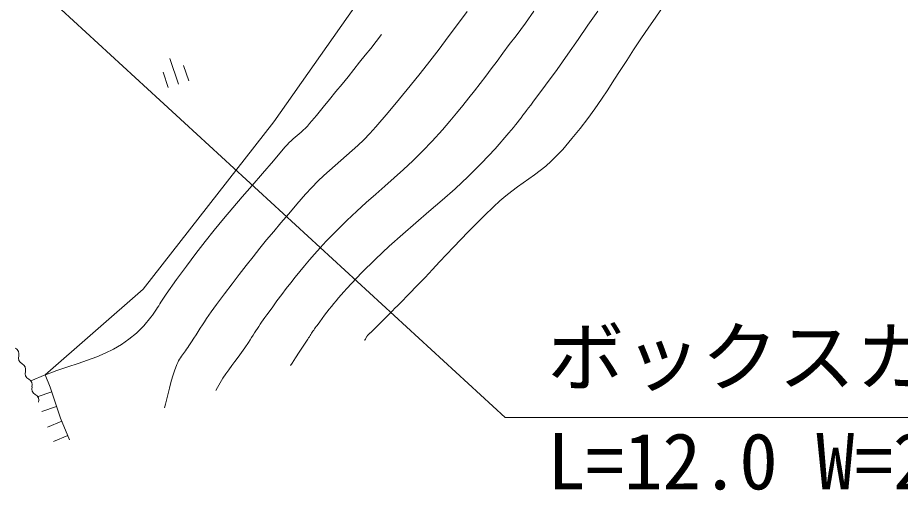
# Model space of a CAD drawing. Units: millimetres, scale not verified. Extents: x 40000 to 680000, y 20000 to 380000.
# Drawn here: x 524344 to 553010, y 262249 to 277584 of the extents above; entities that cross this region are included whole.
import ezdxf
from ezdxf.enums import TextEntityAlignment as Align

# ---------------------------------------------------------------- set-up
doc = ezdxf.new("R2010")
doc.units = ezdxf.units.MM
doc.header["$LTSCALE"] = 1000
doc.layers.add('S-BGD-RSTR', color=7, linetype='Continuous', lineweight=13)
doc.layers.add('S-STR-HTXT', color=7, linetype='Continuous', lineweight=13)
doc.styles.add('ＭＳ ゴシック', font='')
doc.styles.get('ＭＳ ゴシック').set_extended_font_data('MS Gothic')

msp = doc.modelspace()

# ---------------------------------------------------------------- linework, layer by layer
at = {"layer": 'S-BGD-RSTR'}
for p, q in [((532667, 274200), (538969, 283195)), ((538943, 277780), (538631, 277364)), ((541112, 277792), (540835, 277406)), ((543184, 277792), (542866, 277338)), ((545229, 277838), (545045, 277564)), ((545045, 277564), (544845, 277273)), ((538631, 277364), (538328, 276961)), ((540835, 277406), (540532, 277000)), ((542866, 277338), (542544, 276877)), ((544845, 277273), (544586, 276896)), ((536162, 277034), (535988, 276812)), ((538328, 276961), (538029, 276566)), ((540532, 277000), (540311, 276709)), ((535988, 276812), (535811, 276589)), ((540311, 276709), (540105, 276435)), ((542544, 276877), (542212, 276401)), ((544586, 276896), (544348, 276539)), ((535632, 276364), (535450, 276136)), ((535811, 276589), (535632, 276364)), ((538029, 276566), (537726, 276172)), ((540105, 276435), (539911, 276175)), ((542212, 276401), (541861, 275907)), ((544348, 276539), (544126, 276199)), ((529289, 276257), (529568, 275428)), ((535450, 276136), (535264, 275904)), ((537726, 276172), (537416, 275775)), ((539911, 276175), (539725, 275927)), ((544126, 276199), (543915, 275872)), ((529069, 275814), (529236, 275316)), ((529732, 276037), (529900, 275539)), ((535264, 275904), (535074, 275669)), ((537416, 275775), (537092, 275369)), ((539725, 275927), (539544, 275686)), ((541861, 275907), (541485, 275389)), ((543915, 275872), (543710, 275555)), ((535074, 275669), (534880, 275429)), ((539544, 275686), (539365, 275449)), ((543710, 275555), (543507, 275244)), ((534880, 275429), (534680, 275184)), ((537092, 275369), (536749, 274950)), ((539184, 275214), (538998, 274978)), ((539365, 275449), (539184, 275214)), ((541485, 275389), (541077, 274843)), ((543507, 275244), (543300, 274936)), ((534475, 274934), (534264, 274678)), ((534680, 275184), (534475, 274934)), ((536749, 274950), (536380, 274510)), ((538998, 274978), (538804, 274736)), ((543300, 274936), (543085, 274626)), ((534264, 274678), (534047, 274415)), ((538804, 274736), (538598, 274485)), ((540937, 274659), (540873, 274574)), ((541005, 274748), (540937, 274659)), ((541077, 274843), (541005, 274748)), ((543085, 274626), (542857, 274313)), ((534047, 274415), (533823, 274146)), ((536380, 274510), (535981, 274046)), ((538598, 274485), (538378, 274223)), ((540693, 274339), (540634, 274263)), ((540752, 274416), (540693, 274339)), ((540812, 274494), (540752, 274416)), ((540873, 274574), (540812, 274494)), ((528423, 268772), (532667, 274200)), ((533755, 274068), (533688, 273997)), ((533823, 274146), (533755, 274068)), ((535981, 274046), (535781, 273825)), ((538378, 274223), (538138, 273946)), ((540510, 274107), (540443, 274025)), ((540573, 274186), (540510, 274107)), ((540634, 274263), (540573, 274186)), ((542857, 274313), (542611, 273992)), ((533426, 273763), (533361, 273708)), ((533491, 273817), (533426, 273763)), ((533556, 273874), (533491, 273817)), ((533621, 273933), (533556, 273874)), ((533688, 273997), (533621, 273933)), ((535781, 273825), (535586, 273625)), ((538138, 273946), (537809, 273581)), ((540296, 273847), (539846, 273329)), ((540372, 273938), (540296, 273847)), ((540443, 274025), (540372, 273938)), ((542611, 273992), (542342, 273659)), ((533163, 273529), (533095, 273459)), ((533230, 273593), (533163, 273529)), ((533296, 273652), (533230, 273593)), ((533361, 273708), (533296, 273652)), ((535586, 273625), (535396, 273441)), ((537809, 273581), (537489, 273248)), ((542342, 273659), (542045, 273312)), ((533026, 273381), (532650, 272942)), ((533095, 273459), (533026, 273381)), ((535209, 273271), (535023, 273108)), ((535396, 273441), (535209, 273271)), ((537489, 273248), (537178, 272942)), ((539846, 273329), (539406, 272860)), ((542045, 273312), (541858, 273111)), ((532650, 272942), (532297, 272532)), ((534839, 272950), (534655, 272792)), ((535023, 273108), (534839, 272950)), ((537178, 272942), (536873, 272657)), ((541674, 272932), (541492, 272771)), ((541858, 273111), (541674, 272932)), ((534470, 272630), (534283, 272459)), ((534655, 272792), (534470, 272630)), ((536873, 272657), (536572, 272385)), ((539406, 272860), (538975, 272432)), ((541311, 272625), (541130, 272488)), ((541492, 272771), (541311, 272625)), ((532297, 272532), (531961, 272144)), ((534283, 272459), (534092, 272276)), ((536572, 272385), (536272, 272120)), ((538975, 272432), (538548, 272035)), ((540949, 272357), (540766, 272227)), ((541130, 272488), (540949, 272357)), ((531961, 272144), (531640, 271773)), ((533897, 272076), (533697, 271855)), ((534092, 272276), (533897, 272076)), ((536272, 272120), (535971, 271857)), ((540580, 272094), (540392, 271955)), ((540766, 272227), (540580, 272094)), ((531640, 271773), (531331, 271411)), ((533697, 271855), (533412, 271528)), ((535971, 271857), (535666, 271588)), ((538548, 272035), (538125, 271659)), ((540200, 271803), (540003, 271637)), ((540392, 271955), (540200, 271803)), ((533412, 271528), (533146, 271220)), ((535666, 271588), (535356, 271307)), ((538125, 271659), (537702, 271294)), ((540003, 271637), (539801, 271451)), ((531331, 271411), (531029, 271053)), ((533146, 271220), (532896, 270928)), ((535356, 271307), (535038, 271007)), ((537702, 271294), (537278, 270930)), ((539801, 271451), (539507, 271164)), ((531029, 271053), (530730, 270691)), ((532896, 270928), (532659, 270647)), ((535038, 271007), (534709, 270684)), ((537278, 270930), (536848, 270559)), ((539235, 270893), (538979, 270634)), ((539507, 271164), (539235, 270893)), ((530730, 270691), (530432, 270321)), ((532659, 270647), (532430, 270373)), ((534709, 270684), (534367, 270329)), ((538979, 270634), (538736, 270384)), ((530432, 270321), (530131, 269934)), ((532430, 270373), (532207, 270101)), ((534367, 270329), (534171, 270116)), ((536848, 270559), (536412, 270170)), ((538736, 270384), (538503, 270140)), ((532207, 270101), (531987, 269827)), ((534171, 270116), (533989, 269914)), ((536412, 270170), (535967, 269754)), ((538503, 270140), (538274, 269899)), ((530131, 269934), (529822, 269526)), ((531987, 269827), (531765, 269547)), ((533989, 269914), (533819, 269722)), ((535967, 269754), (535510, 269301)), ((538274, 269899), (538046, 269657)), ((529822, 269526), (529503, 269089)), ((531765, 269547), (531539, 269256)), ((533659, 269535), (533507, 269351)), ((533819, 269722), (533659, 269535)), ((538046, 269657), (537814, 269411)), ((531539, 269256), (531306, 268951)), ((533507, 269351), (533359, 269169)), ((535510, 269301), (535038, 268802)), ((537814, 269411), (537574, 269158)), ((529503, 269089), (529169, 268618)), ((531306, 268951), (531061, 268627)), ((533214, 268984), (533068, 268795)), ((533359, 269169), (533214, 268984)), ((537323, 268895), (537055, 268619)), ((537574, 269158), (537323, 268895)), ((525236, 265993), (528423, 268772)), ((529169, 268618), (529121, 268548)), ((531061, 268627), (530802, 268279)), ((532920, 268598), (532766, 268392)), ((533068, 268795), (532920, 268598)), ((534940, 268694), (534850, 268592)), ((535038, 268802), (534940, 268694)), ((537055, 268619), (536767, 268326)), ((528999, 268357), (528962, 268298)), ((529037, 268418), (528999, 268357)), ((529078, 268481), (529037, 268418)), ((529121, 268548), (529078, 268481)), ((532766, 268392), (532605, 268174)), ((534685, 268401), (534608, 268309)), ((534765, 268495), (534685, 268401)), ((534850, 268592), (534765, 268495)), ((536767, 268326), (536680, 268238)), ((528812, 268063), (528769, 268001)), ((528852, 268123), (528812, 268063)), ((528889, 268181), (528852, 268123)), ((528926, 268239), (528889, 268181)), ((528962, 268298), (528926, 268239)), ((530629, 268040), (530552, 267929)), ((530712, 268156), (530629, 268040)), ((530802, 268279), (530712, 268156)), ((532605, 268174), (532434, 267940)), ((534386, 268030), (534311, 267931)), ((534460, 268124), (534386, 268030)), ((534534, 268217), (534460, 268124)), ((534608, 268309), (534534, 268217)), ((536521, 268076), (536446, 268002)), ((536598, 268155), (536521, 268076)), ((536680, 268238), (536598, 268155)), ((528671, 267870), (528437, 267591)), ((528723, 267937), (528671, 267870)), ((528769, 268001), (528723, 267937)), ((530479, 267822), (530410, 267718)), ((530552, 267929), (530479, 267822)), ((532319, 267780), (532268, 267706)), ((532374, 267858), (532319, 267780)), ((532434, 267940), (532374, 267858)), ((534234, 267828), (534152, 267719)), ((534311, 267931), (534234, 267828)), ((536232, 267787), (536160, 267714)), ((536303, 267858), (536232, 267787)), ((536374, 267929), (536303, 267858)), ((536446, 268002), (536374, 267929)), ((528437, 267591), (528200, 267353)), ((530276, 267510), (530208, 267405)), ((530343, 267614), (530276, 267510)), ((530410, 267718), (530343, 267614)), ((532128, 267496), (532083, 267427)), ((532173, 267565), (532128, 267496)), ((532219, 267635), (532173, 267565)), ((532268, 267706), (532219, 267635)), ((533983, 267484), (533958, 267448)), ((534008, 267521), (533983, 267484)), ((534036, 267560), (534008, 267521)), ((534066, 267601), (534036, 267560)), ((534152, 267719), (534066, 267601)), ((535923, 267482), (535834, 267395)), ((536006, 267563), (535923, 267482)), ((536085, 267640), (536006, 267563)), ((536160, 267714), (536085, 267640)), ((528200, 267353), (527959, 267150)), ((530066, 267182), (529989, 267062)), ((530139, 267296), (530066, 267182)), ((530208, 267405), (530139, 267296)), ((531943, 267207), (531891, 267127)), ((531991, 267283), (531943, 267207)), ((532038, 267356), (531991, 267283)), ((532083, 267427), (532038, 267356)), ((533793, 267193), (533765, 267150)), ((533819, 267233), (533793, 267193)), ((533844, 267271), (533819, 267233)), ((533867, 267307), (533844, 267271)), ((533890, 267343), (533867, 267307)), ((533912, 267378), (533890, 267343)), ((533935, 267413), (533912, 267378)), ((533958, 267448), (533935, 267413)), ((535648, 267180), (535635, 267155)), ((535662, 267205), (535648, 267180)), ((535678, 267232), (535662, 267205)), ((535680, 267234), (535678, 267232)), ((535681, 267237), (535680, 267234)), ((535682, 267239), (535681, 267237)), ((535684, 267241), (535682, 267239)), ((535685, 267243), (535684, 267241)), ((535686, 267245), (535685, 267243)), ((535688, 267247), (535686, 267245)), ((535689, 267249), (535688, 267247)), ((535690, 267251), (535689, 267249)), ((535692, 267253), (535690, 267251)), ((535693, 267255), (535692, 267253)), ((535695, 267258), (535693, 267255)), ((535696, 267259), (535695, 267258)), ((535695, 267258), (535695, 267258)), ((535697, 267260), (535696, 267260)), ((535696, 267260), (535696, 267259)), ((535696, 267259), (535696, 267259)), ((535696, 267259), (535696, 267259)), ((535698, 267262), (535697, 267261)), ((535697, 267261), (535697, 267261)), ((535697, 267261), (535697, 267261)), ((535697, 267261), (535697, 267260)), ((535699, 267264), (535698, 267263)), ((535698, 267263), (535698, 267262)), ((535698, 267262), (535698, 267262)), ((535700, 267265), (535699, 267264)), ((535701, 267266), (535700, 267265)), ((535702, 267267), (535701, 267266)), ((535703, 267269), (535702, 267268)), ((535702, 267268), (535702, 267267)), ((535704, 267270), (535703, 267269)), ((535705, 267271), (535704, 267270)), ((535706, 267272), (535705, 267271)), ((535707, 267273), (535706, 267272)), ((535708, 267275), (535707, 267273)), ((535709, 267276), (535708, 267275)), ((535720, 267287), (535709, 267276)), ((535731, 267298), (535720, 267287)), ((535741, 267308), (535731, 267298)), ((535751, 267318), (535741, 267308)), ((535761, 267327), (535751, 267318)), ((535771, 267336), (535761, 267327)), ((535780, 267345), (535771, 267336)), ((535790, 267354), (535780, 267345)), ((535800, 267364), (535790, 267354)), ((535811, 267374), (535800, 267364)), ((535822, 267384), (535811, 267374)), ((535834, 267395), (535822, 267384)), ((527712, 266976), (527456, 266827)), ((527959, 267150), (527712, 266976)), ((529868, 266878), (529831, 266826)), ((529906, 266934), (529868, 266878)), ((529989, 267062), (529906, 266934)), ((531836, 267042), (531722, 266873)), ((531891, 267127), (531836, 267042)), ((533620, 266931), (533490, 266733)), ((533765, 267150), (533620, 266931)), ((535624, 267131), (535615, 267113)), ((535635, 267155), (535624, 267131)), ((527190, 266696), (526911, 266579)), ((527456, 266827), (527190, 266696)), ((529660, 266597), (529629, 266551)), ((529692, 266642), (529660, 266597)), ((529725, 266686), (529692, 266642)), ((529760, 266731), (529725, 266686)), ((529795, 266777), (529760, 266731)), ((529831, 266826), (529795, 266777)), ((531611, 266716), (531504, 266570)), ((531722, 266873), (531611, 266716)), ((533490, 266733), (533370, 266551)), ((526304, 266362), (525973, 266252)), ((526616, 266469), (526304, 266362)), ((526911, 266579), (526616, 266469)), ((529516, 266330), (529439, 266126)), ((529542, 266393), (529516, 266330)), ((529570, 266449), (529542, 266393)), ((529599, 266502), (529570, 266449)), ((529629, 266551), (529599, 266502)), ((531399, 266431), (531297, 266296)), ((531504, 266570), (531399, 266431)), ((533258, 266379), (533210, 266304)), ((533370, 266551), (533258, 266379)), ((525620, 266132), (525243, 265999)), ((525973, 266252), (525620, 266132)), ((529439, 266126), (529375, 265932)), ((531103, 266027), (531009, 265887)), ((531199, 266162), (531103, 266027)), ((531297, 266296), (531199, 266162)), ((525236, 265993), (524774, 265802)), ((525236, 265993), (525402, 265591)), ((529321, 265745), (529275, 265565)), ((529375, 265932), (529321, 265745)), ((530919, 265741), (530831, 265584)), ((531009, 265887), (530919, 265741)), ((525451, 265445), (524976, 265287)), ((525402, 265591), (525736, 264587)), ((529275, 265565), (529233, 265389)), ((530831, 265584), (530783, 265487)), ((529192, 265216), (529149, 265043)), ((529233, 265389), (529192, 265216)), ((525609, 264970), (525134, 264812)), ((529149, 265043), (529118, 264927)), ((525736, 264587), (526033, 263890)), ((525778, 264490), (525318, 264294)), ((525973, 264030), (525513, 263834))]:
    msp.add_line(p, q, dxfattribs=at)
for centre, start, end in [((524177, 266671), 343.02, 63.5292), ((524581, 266547), 163.02, 243.5292), ((524393, 266169), 343.02, 63.5292), ((524797, 266046), 163.02, 243.5292), ((524608, 265668), 343.02, 63.5292), ((525012, 265545), 163.02, 243.5292), ((524824, 265167), 343.02, 63.5292)]:
    msp.add_arc(centre, 211, start, end, dxfattribs=at)
at = {"layer": 'S-STR-HTXT'}
for q in [(515143, 287612), (566171, 264612)]:
    msp.add_line((540171, 264612), q, dxfattribs=at)

# ---------------------------------------------------------------- texts
at = {"layer": 'S-STR-HTXT', "style": 'ＭＳ ゴシック'}
msp.add_text('ボックスカルバ－ト', height=1833, dxfattribs=at).set_placement((541546, 265112), align=Align.BOTTOM_LEFT)
msp.add_text('L=12.0 W=2.0 H=1.9', height=1833, dxfattribs=at).set_placement((541546, 264112), align=Align.TOP_LEFT)

doc.saveas('drawing.dxf')
